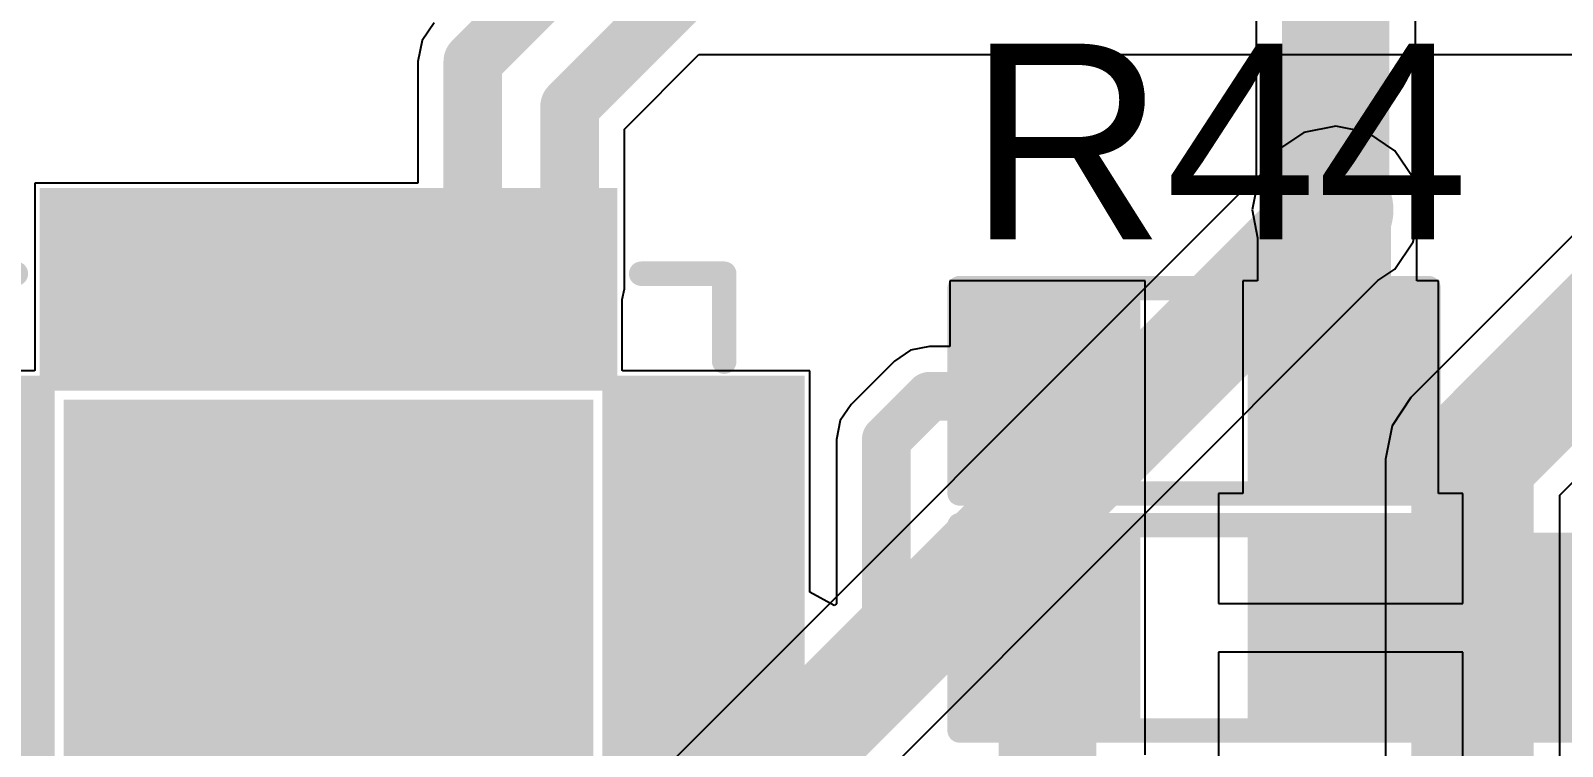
# Model space of a CAD drawing. Header units: millimetres. Extents: x -0.27 to 4.7, y -0.39 to 2.83.
# Drawn here: x 3.8748 to 4.1884, y 1.3373 to 1.4837 of the extents above; entities that cross this region are included whole.
import ezdxf

# ---------------------------------------------------------------- set-up
doc = ezdxf.new("R2010")
doc.units = ezdxf.units.MM
doc.header["$MEASUREMENT"] = 0
for name, color, linetype in [('BottomLayer', 5, 'Continuous'), ('BottomSolder', 6, 'Continuous'), ('TopLayer', 1, 'Continuous'), ('TopOverlay', 2, 'Continuous'), ('TopPaste', 8, 'Continuous'), ('TopSolder', 216, 'Continuous'), ('ViaHoleLayer', 16, 'Continuous')]:
    doc.layers.add(name, color=color, linetype=linetype)
doc.styles.add('Arial', font='', dxfattribs={"height": 0.2})
doc.styles.get('Arial').set_extended_font_data('Arial')

# ---------------------------------------------------------------- blocks, each defined once
blk = doc.blocks.new('24_QFN__4_4__48')
at = {"layer": 'TopLayer'}
for points in [[(-0.05512, 0.06004), (-0.05512, 0.0935), (-0.04331, 0.0935), (-0.04331, 0.06004)], [(-0.03543, 0.06004), (-0.03543, 0.0935), (-0.02362, 0.0935), (-0.02362, 0.06004)], [(-0.01575, 0.06004), (-0.01575, 0.0935), (-0.00394, 0.0935), (-0.00394, 0.06004)], [(0.00394, 0.06004), (0.00394, 0.0935), (0.01575, 0.0935), (0.01575, 0.06004)], [(0.02362, 0.06004), (0.02362, 0.0935), (0.03543, 0.0935), (0.03543, 0.06004)], [(0.04331, 0.06004), (0.04331, 0.0935), (0.05512, 0.0935), (0.05512, 0.06004)], [(-0.0935, 0.05512), (-0.06004, 0.05512), (-0.06004, 0.04331), (-0.0935, 0.04331)], [(0.06004, 0.05512), (0.0935, 0.05512), (0.0935, 0.04331), (0.06004, 0.04331)], [(-0.0502, -0.0502), (-0.0502, 0.0502), (0.0502, 0.0502), (0.0502, -0.0502)], [(-0.0935, 0.03543), (-0.06004, 0.03543), (-0.06004, 0.02362), (-0.0935, 0.02362)], [(0.06004, 0.03543), (0.0935, 0.03543), (0.0935, 0.02362), (0.06004, 0.02362)], [(-0.0935, 0.01575), (-0.06004, 0.01575), (-0.06004, 0.00394), (-0.0935, 0.00394)], [(0.06004, 0.01575), (0.0935, 0.01575), (0.0935, 0.00394), (0.06004, 0.00394)], [(-0.0935, -0.00394), (-0.06004, -0.00394), (-0.06004, -0.01575), (-0.0935, -0.01575)], [(0.06004, -0.00394), (0.0935, -0.00394), (0.0935, -0.01575), (0.06004, -0.01575)], [(-0.0935, -0.02362), (-0.06004, -0.02362), (-0.06004, -0.03543), (-0.0935, -0.03543)], [(0.06004, -0.02362), (0.0935, -0.02362), (0.0935, -0.03543), (0.06004, -0.03543)], [(-0.0935, -0.04331), (-0.06004, -0.04331), (-0.06004, -0.05512), (-0.0935, -0.05512)], [(0.06004, -0.04331), (0.0935, -0.04331), (0.0935, -0.05512), (0.06004, -0.05512)], [(-0.04331, -0.06004), (-0.04331, -0.0935), (-0.05512, -0.0935), (-0.05512, -0.06004)], [(-0.02362, -0.06004), (-0.02362, -0.0935), (-0.03543, -0.0935), (-0.03543, -0.06004)], [(-0.00394, -0.06004), (-0.00394, -0.0935), (-0.01575, -0.0935), (-0.01575, -0.06004)], [(0.01575, -0.06004), (0.01575, -0.0935), (0.00394, -0.0935), (0.00394, -0.06004)], [(0.03543, -0.06004), (0.03543, -0.0935), (0.02362, -0.0935), (0.02362, -0.06004)], [(0.05512, -0.06004), (0.05512, -0.0935), (0.04331, -0.0935), (0.04331, -0.06004)]]:
    blk.add_hatch(color=1, dxfattribs=at).paths.add_polyline_path(points)
at = {"layer": 'TopPaste'}
for points in [[(-0.05512, 0.06004), (-0.05512, 0.0935), (-0.04331, 0.0935), (-0.04331, 0.06004)], [(-0.03543, 0.06004), (-0.03543, 0.0935), (-0.02362, 0.0935), (-0.02362, 0.06004)], [(-0.01575, 0.06004), (-0.01575, 0.0935), (-0.00394, 0.0935), (-0.00394, 0.06004)], [(0.00394, 0.06004), (0.00394, 0.0935), (0.01575, 0.0935), (0.01575, 0.06004)], [(0.02362, 0.06004), (0.02362, 0.0935), (0.03543, 0.0935), (0.03543, 0.06004)], [(0.04331, 0.06004), (0.04331, 0.0935), (0.05512, 0.0935), (0.05512, 0.06004)], [(-0.0935, 0.05512), (-0.06004, 0.05512), (-0.06004, 0.04331), (-0.0935, 0.04331)], [(0.06004, 0.05512), (0.0935, 0.05512), (0.0935, 0.04331), (0.06004, 0.04331)], [(-0.0502, -0.0502), (-0.0502, 0.0502), (0.0502, 0.0502), (0.0502, -0.0502)], [(-0.0935, 0.03543), (-0.06004, 0.03543), (-0.06004, 0.02362), (-0.0935, 0.02362)], [(0.06004, 0.03543), (0.0935, 0.03543), (0.0935, 0.02362), (0.06004, 0.02362)], [(-0.0935, 0.01575), (-0.06004, 0.01575), (-0.06004, 0.00394), (-0.0935, 0.00394)], [(0.06004, 0.01575), (0.0935, 0.01575), (0.0935, 0.00394), (0.06004, 0.00394)], [(-0.0935, -0.00394), (-0.06004, -0.00394), (-0.06004, -0.01575), (-0.0935, -0.01575)], [(0.06004, -0.00394), (0.0935, -0.00394), (0.0935, -0.01575), (0.06004, -0.01575)], [(-0.0935, -0.02362), (-0.06004, -0.02362), (-0.06004, -0.03543), (-0.0935, -0.03543)], [(0.06004, -0.02362), (0.0935, -0.02362), (0.0935, -0.03543), (0.06004, -0.03543)], [(-0.0935, -0.04331), (-0.06004, -0.04331), (-0.06004, -0.05512), (-0.0935, -0.05512)], [(0.06004, -0.04331), (0.0935, -0.04331), (0.0935, -0.05512), (0.06004, -0.05512)], [(-0.04331, -0.06004), (-0.04331, -0.0935), (-0.05512, -0.0935), (-0.05512, -0.06004)], [(-0.02362, -0.06004), (-0.02362, -0.0935), (-0.03543, -0.0935), (-0.03543, -0.06004)], [(-0.00394, -0.06004), (-0.00394, -0.0935), (-0.01575, -0.0935), (-0.01575, -0.06004)], [(0.01575, -0.06004), (0.01575, -0.0935), (0.00394, -0.0935), (0.00394, -0.06004)], [(0.03543, -0.06004), (0.03543, -0.0935), (0.02362, -0.0935), (0.02362, -0.06004)], [(0.05512, -0.06004), (0.05512, -0.0935), (0.04331, -0.0935), (0.04331, -0.06004)]]:
    blk.add_hatch(color=8, dxfattribs=at).paths.add_polyline_path(points)
at = {"layer": 'TopSolder'}
for points in [[(-0.05912, 0.05604), (-0.05912, 0.0975), (-0.03931, 0.0975), (-0.03931, 0.05604)], [(-0.03943, 0.05604), (-0.03943, 0.0975), (-0.01962, 0.0975), (-0.01962, 0.05604)], [(-0.01975, 0.05604), (-0.01975, 0.0975), (0.00006, 0.0975), (0.00006, 0.05604)], [(-0.00006, 0.05604), (-0.00006, 0.0975), (0.01975, 0.0975), (0.01975, 0.05604)], [(0.01962, 0.05604), (0.01962, 0.0975), (0.03943, 0.0975), (0.03943, 0.05604)], [(0.03931, 0.05604), (0.03931, 0.0975), (0.05912, 0.0975), (0.05912, 0.05604)], [(-0.0975, 0.05912), (-0.05604, 0.05912), (-0.05604, 0.03931), (-0.0975, 0.03931)], [(0.05604, 0.05912), (0.0975, 0.05912), (0.0975, 0.03931), (0.05604, 0.03931)], [(-0.0542, -0.0542), (-0.0542, 0.0542), (0.0542, 0.0542), (0.0542, -0.0542)], [(-0.0975, 0.03943), (-0.05604, 0.03943), (-0.05604, 0.01962), (-0.0975, 0.01962)], [(0.05604, 0.03943), (0.0975, 0.03943), (0.0975, 0.01962), (0.05604, 0.01962)], [(-0.0975, 0.01975), (-0.05604, 0.01975), (-0.05604, -0.00006), (-0.0975, -0.00006)], [(0.05604, 0.01975), (0.0975, 0.01975), (0.0975, -0.00006), (0.05604, -0.00006)], [(-0.0975, 0.00006), (-0.05604, 0.00006), (-0.05604, -0.01975), (-0.0975, -0.01975)], [(0.05604, 0.00006), (0.0975, 0.00006), (0.0975, -0.01975), (0.05604, -0.01975)], [(-0.0975, -0.01962), (-0.05604, -0.01962), (-0.05604, -0.03943), (-0.0975, -0.03943)], [(0.05604, -0.01962), (0.0975, -0.01962), (0.0975, -0.03943), (0.05604, -0.03943)], [(-0.0975, -0.03931), (-0.05604, -0.03931), (-0.05604, -0.05912), (-0.0975, -0.05912)], [(0.05604, -0.03931), (0.0975, -0.03931), (0.0975, -0.05912), (0.05604, -0.05912)], [(-0.03931, -0.05604), (-0.03931, -0.0975), (-0.05912, -0.0975), (-0.05912, -0.05604)], [(-0.01962, -0.05604), (-0.01962, -0.0975), (-0.03943, -0.0975), (-0.03943, -0.05604)], [(0.00006, -0.05604), (0.00006, -0.0975), (-0.01975, -0.0975), (-0.01975, -0.05604)], [(0.01975, -0.05604), (0.01975, -0.0975), (-0.00006, -0.0975), (-0.00006, -0.05604)], [(0.03943, -0.05604), (0.03943, -0.0975), (0.01962, -0.0975), (0.01962, -0.05604)], [(0.05912, -0.05604), (0.05912, -0.0975), (0.03931, -0.0975), (0.03931, -0.05604)]]:
    blk.add_hatch(color=216, dxfattribs=at).paths.add_polyline_path(points)
at = {"layer": 'TopOverlay', "const_width": 0.005}
for points in [[(-0.08, 0.081), (-0.062, 0.081)], [(-0.08, 0.081), (-0.08, 0.064)], [(0.062, 0.081), (0.08, 0.081)], [(0.08, 0.081), (0.08, 0.064)], [(-0.105, 0.054), (-0.105, 0.044)], [(-0.105, 0.054), (-0.1, 0.049)], [(-0.1, 0.049), (-0.105, 0.044)], [(-0.08, -0.064), (-0.08, -0.081)], [(0.08, -0.064), (0.08, -0.081)], [(-0.08, -0.081), (-0.062, -0.081)], [(0.062, -0.081), (0.08, -0.081)]]:
    blk.add_lwpolyline(points, dxfattribs=at)
at = {"layer": 'TopOverlay', "const_width": 0.0025}
for points in [[(-0.08125, 0.081, 1), (-0.07875, 0.081, 1)], [(-0.08125, 0.081, 1), (-0.07875, 0.081, 1)], [(-0.06325, 0.081, 1), (-0.06075, 0.081, 1)], [(0.06075, 0.081, 1), (0.06325, 0.081, 1)], [(0.07875, 0.081, 1), (0.08125, 0.081, 1)], [(0.07875, 0.081, 1), (0.08125, 0.081, 1)], [(-0.08125, 0.064, 1), (-0.07875, 0.064, 1)], [(0.07875, 0.064, 1), (0.08125, 0.064, 1)], [(-0.10625, 0.054, 1), (-0.10375, 0.054, 1)], [(-0.10625, 0.054, 1), (-0.10375, 0.054, 1)], [(-0.10125, 0.049, 1), (-0.09875, 0.049, 1)], [(-0.10125, 0.049, 1), (-0.09875, 0.049, 1)], [(-0.10625, 0.044, 1), (-0.10375, 0.044, 1)], [(-0.10625, 0.044, 1), (-0.10375, 0.044, 1)], [(-0.08125, -0.064, 1), (-0.07875, -0.064, 1)], [(0.07875, -0.064, 1), (0.08125, -0.064, 1)], [(-0.08125, -0.081, 1), (-0.07875, -0.081, 1)], [(-0.08125, -0.081, 1), (-0.07875, -0.081, 1)], [(-0.06325, -0.081, 1), (-0.06075, -0.081, 1)], [(0.06075, -0.081, 1), (0.06325, -0.081, 1)], [(0.07875, -0.081, 1), (0.08125, -0.081, 1)], [(0.07875, -0.081, 1), (0.08125, -0.081, 1)]]:
    blk.add_lwpolyline(points, format="xyb", close=True, dxfattribs=at)
blk = doc.blocks.new('R___0603_66')
at = {"layer": 'TopLayer'}
for points in [[(-0.015, 0.0175), (-0.015, -0.0175), (-0.045, -0.0175), (-0.045, 0.0175)], [(0.045, 0.0175), (0.045, -0.0175), (0.015, -0.0175), (0.015, 0.0175)]]:
    blk.add_hatch(color=1, dxfattribs=at).paths.add_polyline_path(points)
at = {"layer": 'TopPaste'}
for points in [[(-0.015, 0.0175), (-0.015, -0.0175), (-0.045, -0.0175), (-0.045, 0.0175)], [(0.045, 0.0175), (0.045, -0.0175), (0.015, -0.0175), (0.015, 0.0175)]]:
    blk.add_hatch(color=8, dxfattribs=at).paths.add_polyline_path(points)
at = {"layer": 'TopSolder'}
for points in [[(-0.011, 0.0215), (-0.011, -0.0215), (-0.049, -0.0215), (-0.049, 0.0215)], [(0.049, 0.0215), (0.049, -0.0215), (0.011, -0.0215), (0.011, 0.0215)]]:
    blk.add_hatch(color=216, dxfattribs=at).paths.add_polyline_path(points)
at = {"layer": 'TopOverlay', "const_width": 0.005}
for points in [[(-0.048, 0.021), (-0.048, -0.021)], [(0.048, 0.021), (-0.048, 0.021)], [(0.048, 0.021), (0.048, -0.021)], [(0.048, -0.021), (-0.048, -0.021)]]:
    blk.add_lwpolyline(points, dxfattribs=at)
at = {"layer": 'TopOverlay', "const_width": 0.0025}
for points in [[(-0.04925, 0.021, 1), (-0.04675, 0.021, 1)], [(-0.04925, 0.021, 1), (-0.04675, 0.021, 1)], [(0.04675, 0.021, 1), (0.04925, 0.021, 1)], [(0.04675, 0.021, 1), (0.04925, 0.021, 1)], [(-0.04925, -0.021, 1), (-0.04675, -0.021, 1)], [(-0.04925, -0.021, 1), (-0.04675, -0.021, 1)], [(0.04675, -0.021, 1), (0.04925, -0.021, 1)], [(0.04675, -0.021, 1), (0.04925, -0.021, 1)]]:
    blk.add_lwpolyline(points, format="xyb", close=True, dxfattribs=at)
blk = doc.blocks.new('R___0603_67')
at = {"layer": 'TopLayer'}
for points in [[(-0.015, 0.0175), (-0.015, -0.0175), (-0.045, -0.0175), (-0.045, 0.0175)], [(0.045, 0.0175), (0.045, -0.0175), (0.015, -0.0175), (0.015, 0.0175)]]:
    blk.add_hatch(color=1, dxfattribs=at).paths.add_polyline_path(points)
at = {"layer": 'TopPaste'}
for points in [[(-0.015, 0.0175), (-0.015, -0.0175), (-0.045, -0.0175), (-0.045, 0.0175)], [(0.045, 0.0175), (0.045, -0.0175), (0.015, -0.0175), (0.015, 0.0175)]]:
    blk.add_hatch(color=8, dxfattribs=at).paths.add_polyline_path(points)
at = {"layer": 'TopSolder'}
for points in [[(-0.011, 0.0215), (-0.011, -0.0215), (-0.049, -0.0215), (-0.049, 0.0215)], [(0.049, 0.0215), (0.049, -0.0215), (0.011, -0.0215), (0.011, 0.0215)]]:
    blk.add_hatch(color=216, dxfattribs=at).paths.add_polyline_path(points)
at = {"layer": 'TopOverlay', "const_width": 0.005}
for points in [[(-0.048, -0.021), (-0.048, 0.021)], [(-0.048, 0.021), (0.048, 0.021)], [(0.048, -0.021), (0.048, 0.021)], [(-0.048, -0.021), (0.048, -0.021)]]:
    blk.add_lwpolyline(points, dxfattribs=at)
at = {"layer": 'TopOverlay', "const_width": 0.0025}
for points in [[(-0.04925, 0.021, 1), (-0.04675, 0.021, 1)], [(-0.04925, 0.021, 1), (-0.04675, 0.021, 1)], [(0.04675, 0.021, 1), (0.04925, 0.021, 1)], [(0.04675, 0.021, 1), (0.04925, 0.021, 1)], [(-0.04925, -0.021, 1), (-0.04675, -0.021, 1)], [(-0.04925, -0.021, 1), (-0.04675, -0.021, 1)], [(0.04675, -0.021, 1), (0.04925, -0.021, 1)], [(0.04675, -0.021, 1), (0.04925, -0.021, 1)]]:
    blk.add_lwpolyline(points, format="xyb", close=True, dxfattribs=at)

msp = doc.modelspace()

# ---------------------------------------------------------------- hatches: boundary and pattern name
at = {"layer": 'BottomLayer'}
h = msp.add_hatch(color=5, dxfattribs=at)
edge = h.paths.add_edge_path()
edge.add_arc((4.142, 1.447), 0.01181, 0, 360)
h = msp.add_hatch(color=5, dxfattribs=at)
edge = h.paths.add_edge_path()
edge.add_arc((3.9, 1.388), 0.01181, 0, 360)
at = {"layer": 'BottomSolder'}
h = msp.add_hatch(color=6, dxfattribs=at)
edge = h.paths.add_edge_path()
edge.add_arc((4.142, 1.447), 0.00591, 0, 360)
h = msp.add_hatch(color=6, dxfattribs=at)
edge = h.paths.add_edge_path()
edge.add_arc((3.9, 1.388), 0.00591, 0, 360)
at = {"layer": 'TopLayer'}
h = msp.add_hatch(color=1, dxfattribs=at)
edge = h.paths.add_edge_path()
edge.add_arc((4.142, 1.447), 0.01181, 0, 360)
h = msp.add_hatch(color=1, dxfattribs=at)
edge = h.paths.add_edge_path()
edge.add_arc((3.9, 1.388), 0.01181, 0, 360)
msp.add_hatch(color=1, dxfattribs=at).paths.add_polyline_path([(4.127, 1.338), (4.23, 1.338), (4.23, 1.381), (4.127, 1.381)])
at = {"layer": 'TopSolder'}
h = msp.add_hatch(color=216, dxfattribs=at)
edge = h.paths.add_edge_path()
edge.add_arc((4.142, 1.447), 0.00591, 0, 360)
h = msp.add_hatch(color=216, dxfattribs=at)
edge = h.paths.add_edge_path()
edge.add_arc((3.9, 1.388), 0.00591, 0, 360)
at = {"layer": 'ViaHoleLayer'}
h = msp.add_hatch(color=16, dxfattribs=at)
edge = h.paths.add_edge_path()
edge.add_arc((4.142, 1.447), 0.00591, 0, 360)
h = msp.add_hatch(color=16, dxfattribs=at)
edge = h.paths.add_edge_path()
edge.add_arc((3.9, 1.388), 0.00591, 0, 360)

# ---------------------------------------------------------------- linework, layer by layer
at = {"layer": 'BottomLayer'}
for p, q in [((4.12569, 1.581), (4.12569, 1.45376)), ((4.15831, 1.45116), (4.15831, 1.57424)), ((4.21138, 1.46262), (4.15738, 1.40862)), ((4.12569, 1.45376), (3.96329, 1.29136)), ((4.15914, 1.447), (4.15831, 1.45116)), ((4.15784, 1.44044), (4.15914, 1.447)), ((4.15412, 1.43488), (4.15784, 1.44044)), ((4.1506, 1.43253), (4.15412, 1.43488)), ((3.99114, 1.27307), (4.1506, 1.43253)), ((4.18784, 1.38861), (4.23139, 1.43216)), ((4.15738, 1.40862), (4.15352, 1.40283)), ((4.15352, 1.40283), (4.15216, 1.396)), ((4.15216, 1.396), (4.15216, 1.32139)), ((4.18784, 1.314), (4.18784, 1.38861))]:
    msp.add_line(p, q, dxfattribs=at)
for points, const_width in [([(4.142, 1.447), (4.142, 1.581)], 0.022), ([(4.17, 1.396), (4.224, 1.45)], 0.025), ([(3.97482, 1.27982), (4.142, 1.447)], 0.022), ([(4.17, 1.314), (4.17, 1.396)], 0.025)]:
    msp.add_lwpolyline(points, dxfattribs=dict(at, const_width=const_width))
for points, const_width in [([(4.1365, 1.447, 1), (4.1475, 1.447, 1)], 0.011), ([(4.1365, 1.447, 1), (4.1475, 1.447, 1)], 0.011), ([(4.16375, 1.396, 1), (4.17625, 1.396, 1)], 0.0125), ([(4.16375, 1.396, 1), (4.17625, 1.396, 1)], 0.0125)]:
    msp.add_lwpolyline(points, format="xyb", close=True, dxfattribs=dict(at, const_width=const_width))
at = {"layer": 'TopLayer'}
for p, q in [((3.95742, 1.48528), (3.95499, 1.48164)), ((3.95499, 1.48164), (3.95413, 1.47735)), ((3.95413, 1.47735), (3.95413, 1.47735)), ((3.95413, 1.47735), (3.95413, 1.45245)), ((3.99638, 1.46352), (4.01165, 1.47878)), ((4.01165, 1.47878), (4.38662, 1.47878)), ((3.99638, 1.43085), (3.99638, 1.46352)), ((4.13544, 1.46284), (4.12988, 1.45912)), ((4.142, 1.46414), (4.13544, 1.46284)), ((4.14856, 1.46284), (4.142, 1.46414)), ((4.15412, 1.45912), (4.14856, 1.46284)), ((4.12988, 1.45912), (4.12616, 1.45356)), ((4.15784, 1.45356), (4.15412, 1.45912)), ((3.95413, 1.45245), (3.8757, 1.45245)), ((3.8757, 1.45245), (3.8757, 1.41415)), ((4.12616, 1.45356), (4.12486, 1.447)), ((4.15914, 1.447), (4.15784, 1.45356)), ((4.12486, 1.447), (4.126, 1.44128)), ((4.15862, 1.4444), (4.15914, 1.447)), ((4.15862, 1.4325), (4.15862, 1.4444)), ((4.126, 1.44128), (4.126, 1.4325)), ((3.99594, 1.42864), (3.99638, 1.43085)), ((4.103, 1.4325), (4.063, 1.4325)), ((4.063, 1.4325), (4.063, 1.41905)), ((4.103, 1.3875), (4.103, 1.4325)), ((4.126, 1.4325), (4.123, 1.4325)), ((4.123, 1.4325), (4.123, 1.389)), ((4.163, 1.4325), (4.15862, 1.4325)), ((4.163, 1.389), (4.163, 1.4325)), ((3.99594, 1.41415), (3.99594, 1.42864)), ((4.05496, 1.41828), (4.05165, 1.41607)), ((4.05886, 1.41905), (4.05496, 1.41828)), ((4.063, 1.41905), (4.05886, 1.41905)), ((3.8757, 1.41415), (3.87563, 1.41415)), ((3.87563, 1.41415), (3.87563, 1.41407)), ((3.99602, 1.41415), (3.99594, 1.41415)), ((3.99602, 1.41407), (3.99602, 1.41415)), ((4.05165, 1.41607), (4.04279, 1.40721)), ((3.87563, 1.41407), (3.83732, 1.41407)), ((4.03433, 1.41407), (3.99602, 1.41407)), ((4.03433, 1.36878), (4.03433, 1.41407)), ((4.04279, 1.40721), (4.04058, 1.4039)), ((4.04058, 1.4039), (4.0398, 1.4)), ((4.0398, 1.4), (4.0398, 1.36642)), ((4.103, 1.384), (4.103, 1.3875)), ((4.103, 1.3875), (4.103, 1.3875)), ((4.123, 1.389), (4.118, 1.389)), ((4.118, 1.389), (4.118, 1.3665)), ((4.168, 1.389), (4.163, 1.389)), ((4.168, 1.3665), (4.168, 1.389)), ((4.103, 1.339), (4.103, 1.384)), ((4.103, 1.384), (4.103, 1.384)), ((4.03933, 1.3661), (4.03433, 1.36878)), ((4.0398, 1.36642), (4.03933, 1.3661)), ((4.118, 1.3665), (4.143, 1.3665)), ((4.143, 1.3665), (4.168, 1.3665)), ((4.143, 1.3565), (4.118, 1.3565)), ((4.118, 1.3565), (4.118, 1.334)), ((4.168, 1.3565), (4.143, 1.3565)), ((4.168, 1.334), (4.168, 1.3565)), ((4.103, 1.3355), (4.103, 1.339)), ((4.103, 1.339), (4.103, 1.339))]:
    msp.add_line(p, q, dxfattribs=at)
for points, const_width in [([(3.96535, 1.47735), (4.003, 1.515)], 0.012), ([(3.98517, 1.46817), (4.007, 1.49)], 0.012), ([(3.96535, 1.43072), (3.96535, 1.47735)], 0.012), ([(3.98517, 1.43085), (3.98517, 1.46817)], 0.012), ([(4.142, 1.447), (4.14231, 1.44669)], 0.022), ([(4.14231, 1.41069), (4.14231, 1.44669)], 0.022), ([(4.14231, 1.41069), (4.143, 1.41)], 0.022), ([(4.08186, 1.40886), (4.083, 1.41)], 0.01), ([(4.05, 1.4), (4.05886, 1.40886)], 0.01), ([(4.05886, 1.40886), (4.08186, 1.40886)], 0.01), ([(4.05, 1.358), (4.05, 1.4)], 0.01), ([(4.083, 1.32442), (4.083, 1.3615)], 0.02), ([(4.143, 1.3615), (4.19993, 1.3615)], 0.022), ([(4.03628, 1.34428), (4.05, 1.358)], 0.01), ([(3.90629, 1.32442), (3.93582, 1.35395)], 0.008), ([(4.01259, 1.34411), (4.01276, 1.34428)], 0.01), ([(4.01276, 1.34428), (4.03628, 1.34428)], 0.01)]:
    msp.add_lwpolyline(points, dxfattribs=dict(at, const_width=const_width))
for points, const_width in [([(3.96235, 1.47735, 1), (3.96835, 1.47735, 1)], 0.006), ([(3.96235, 1.47735, 1), (3.96835, 1.47735, 1)], 0.006), ([(3.98217, 1.46817, 1), (3.98817, 1.46817, 1)], 0.006), ([(3.98217, 1.46817, 1), (3.98817, 1.46817, 1)], 0.006), ([(4.1365, 1.447, 1), (4.1475, 1.447, 1)], 0.011), ([(4.13681, 1.44669, 1), (4.14781, 1.44669, 1)], 0.011), ([(4.13681, 1.44669, 1), (4.14781, 1.44669, 1)], 0.011), ([(3.96235, 1.43072, 1), (3.96835, 1.43072, 1)], 0.006), ([(3.98217, 1.43085, 1), (3.98817, 1.43085, 1)], 0.006), ([(4.13681, 1.41069, 1), (4.14781, 1.41069, 1)], 0.011), ([(4.13681, 1.41069, 1), (4.14781, 1.41069, 1)], 0.011), ([(4.1375, 1.41, 1), (4.1485, 1.41, 1)], 0.011), ([(4.0805, 1.41, 1), (4.0855, 1.41, 1)], 0.005), ([(4.05636, 1.40886, 1), (4.06136, 1.40886, 1)], 0.005), ([(4.05636, 1.40886, 1), (4.06136, 1.40886, 1)], 0.005), ([(4.07936, 1.40886, 1), (4.08436, 1.40886, 1)], 0.005), ([(4.07936, 1.40886, 1), (4.08436, 1.40886, 1)], 0.005), ([(4.0475, 1.4, 1), (4.0525, 1.4, 1)], 0.005), ([(4.0475, 1.4, 1), (4.0525, 1.4, 1)], 0.005), ([(4.078, 1.3615, 1), (4.088, 1.3615, 1)], 0.01), ([(4.1375, 1.3615, 1), (4.1485, 1.3615, 1)], 0.011), ([(4.0475, 1.358, 1), (4.0525, 1.358, 1)], 0.005), ([(4.0475, 1.358, 1), (4.0525, 1.358, 1)], 0.005), ([(3.93382, 1.35395, 1), (3.93782, 1.35395, 1)], 0.004), ([(4.01009, 1.34411, 1), (4.01509, 1.34411, 1)], 0.005), ([(4.01026, 1.34428, 1), (4.01526, 1.34428, 1)], 0.005), ([(4.01026, 1.34428, 1), (4.01526, 1.34428, 1)], 0.005), ([(4.03378, 1.34428, 1), (4.03878, 1.34428, 1)], 0.005), ([(4.03378, 1.34428, 1), (4.03878, 1.34428, 1)], 0.005)]:
    msp.add_lwpolyline(points, format="xyb", close=True, dxfattribs=dict(at, const_width=const_width))
at = {"layer": 'TopOverlay', "const_width": 0.008}
msp.add_lwpolyline([(4.16817, 1.35819), (4.18, 1.358)], dxfattribs=at)
at = {"layer": 'TopOverlay', "const_width": 0.004}
for points in [[(4.16617, 1.35819, 1), (4.17017, 1.35819, 1)], [(4.178, 1.358, 1), (4.182, 1.358, 1)]]:
    msp.add_lwpolyline(points, format="xyb", close=True, dxfattribs=at)

# ---------------------------------------------------------------- block references
for name, p, rotation in [('24_QFN__4_4__48', (3.93582, 1.35395), 90), ('R___0603_66', (4.113, 1.41), 180)]:
    msp.add_blockref(name, p, dxfattribs=dict(rotation=rotation))
msp.add_blockref('R___0603_67', (4.113, 1.3615))

# ---------------------------------------------------------------- texts
at = {"layer": 'TopOverlay', "style": 'Arial'}
msp.add_text('R44', height=0.04, dxfattribs=at).set_placement((4.06668, 1.44101))

doc.saveas('drawing.dxf')
